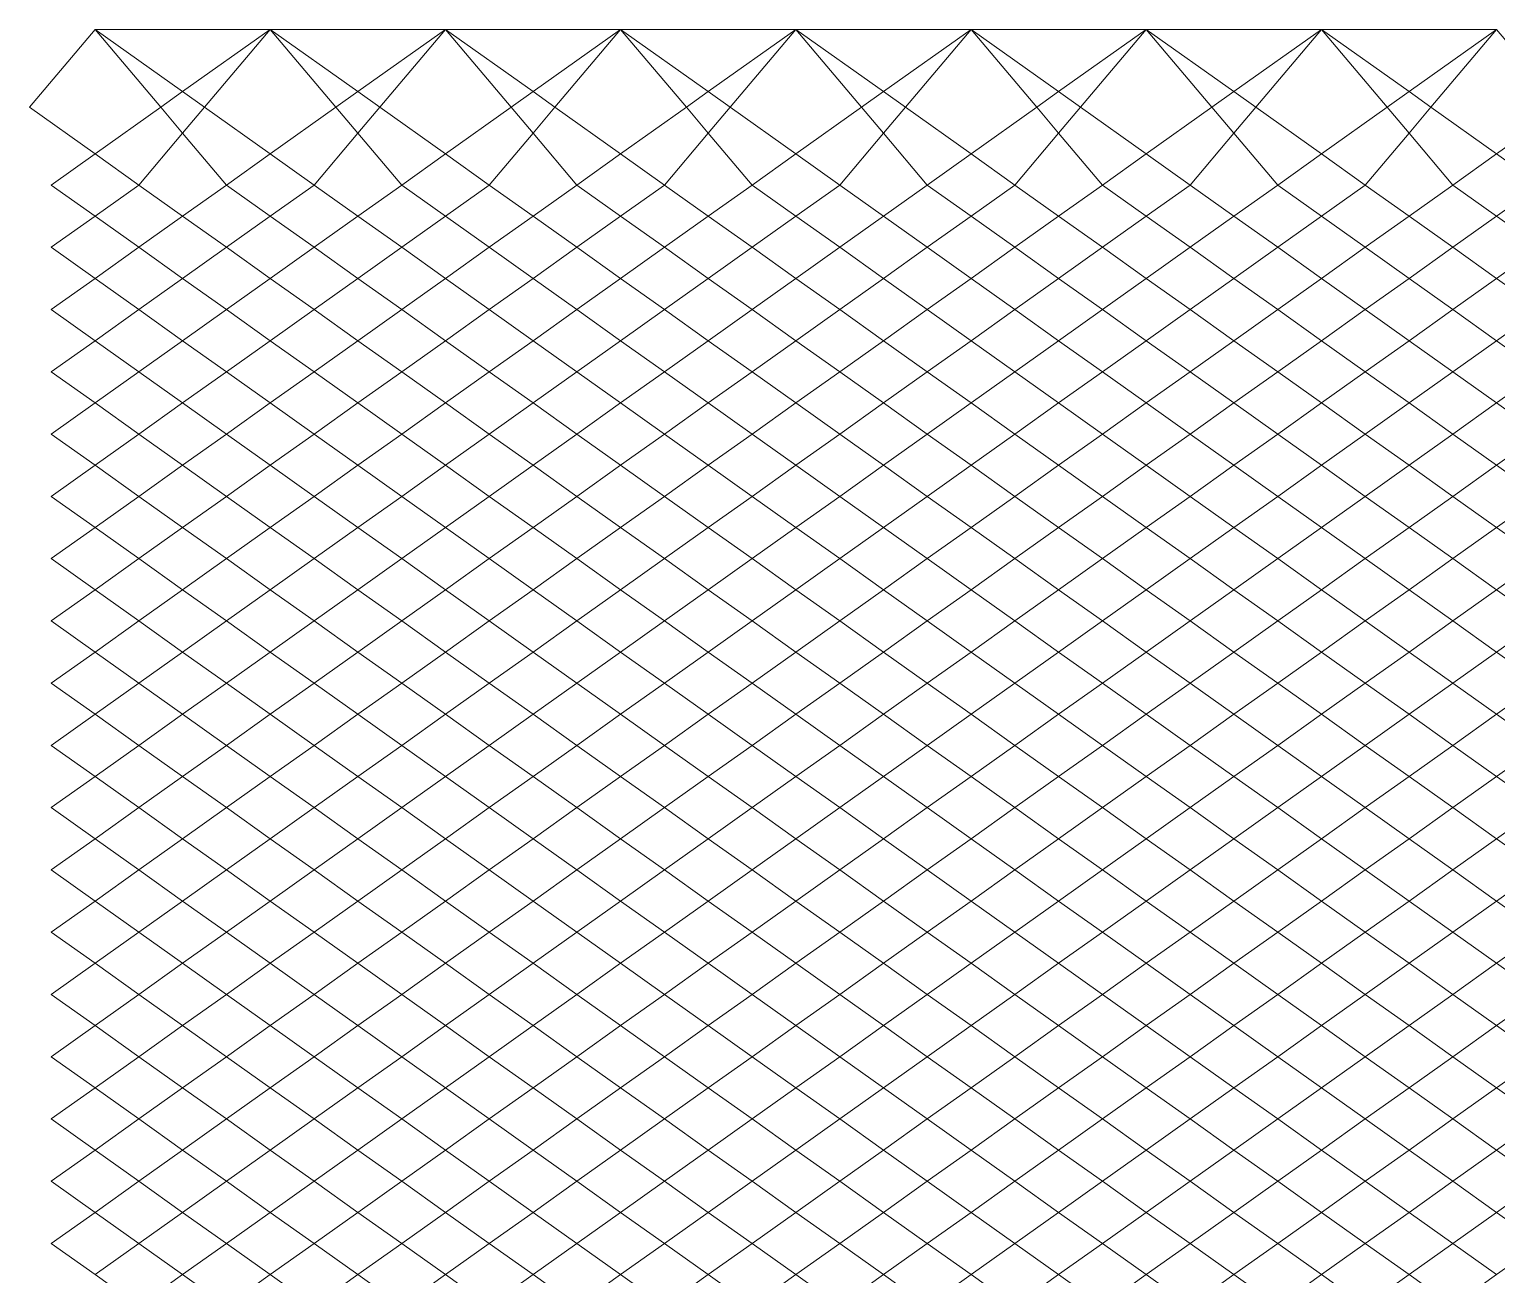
# Model space of a CAD drawing. Header units: millimetres. Extents: x 0 to 143, y 0 to 59.
# Drawn here: x 0.38 to 26.1, y 37.12 to 58.95 of the extents above; entities that cross this region are included whole.
import ezdxf

# ---------------------------------------------------------------- set-up
doc = ezdxf.new("R2010")
doc.units = ezdxf.units.MM
doc.layers.add('Основания', color=130, linetype='Continuous', lineweight=20)

msp = doc.modelspace()

# ---------------------------------------------------------------- linework, layer by layer
at = {"layer": 'Основания', "linetype": 'Continuous', "ltscale": 250}
for points in [[(1.535, 58.948), (0.384, 57.584), (1.535, 56.765), (2.686, 57.584)], [(1.535, 58.948), (2.686, 57.584), (3.07, 57.857)], [(4.605, 58.948), (4.605, 58.948), (1.535, 58.948), (3.07, 57.857)], [(4.605, 58.948), (3.07, 57.857), (3.454, 57.584)], [(4.605, 58.948), (3.454, 57.584), (4.605, 56.765), (5.756, 57.584)], [(7.675, 58.948), (4.605, 58.948), (4.605, 58.948), (6.14, 57.857)], [(4.605, 58.948), (5.756, 57.584), (6.14, 57.857)], [(7.675, 58.948), (6.14, 57.857), (6.524, 57.584)], [(7.675, 58.948), (6.524, 57.584), (7.675, 56.765), (8.826, 57.584)], [(7.675, 58.948), (8.826, 57.584), (9.21, 57.857)], [(10.745, 58.948), (10.745, 58.948), (7.675, 58.948), (9.21, 57.857)], [(10.745, 58.948), (9.21, 57.857), (9.594, 57.584)], [(10.745, 58.948), (9.594, 57.584), (10.745, 56.765), (11.896, 57.584)], [(13.815, 58.948), (10.745, 58.948), (10.745, 58.948), (12.28, 57.857)], [(10.745, 58.948), (11.896, 57.584), (12.28, 57.857)], [(13.815, 58.948), (12.28, 57.857), (12.664, 57.584)], [(13.815, 58.948), (12.664, 57.584), (13.815, 56.765), (14.966, 57.584)], [(16.885, 58.948), (13.815, 58.948), (13.815, 58.948), (15.35, 57.857)], [(13.815, 58.948), (14.966, 57.584), (15.35, 57.857)], [(16.885, 58.948), (15.35, 57.857), (15.734, 57.584)], [(16.885, 58.948), (15.734, 57.584), (16.885, 56.765), (18.036, 57.584)], [(16.885, 58.948), (18.036, 57.584), (18.42, 57.857)], [(19.955, 58.948), (16.885, 58.948), (16.885, 58.948), (18.42, 57.857)], [(19.955, 58.948), (18.42, 57.857), (18.804, 57.584)], [(19.955, 58.948), (18.804, 57.584), (19.955, 56.765), (21.106, 57.584)], [(19.955, 58.948), (21.106, 57.584), (21.49, 57.857)], [(23.025, 58.948), (23.025, 58.948), (19.955, 58.948), (21.49, 57.857)], [(23.025, 58.948), (21.49, 57.857), (21.874, 57.584)], [(23.025, 58.948), (21.874, 57.584), (23.025, 56.765), (24.176, 57.584)], [(26.095, 58.948), (23.025, 58.948), (23.025, 58.948), (24.56, 57.857)], [(23.025, 58.948), (24.176, 57.584), (24.56, 57.857)], [(26.095, 58.948), (24.56, 57.857), (24.944, 57.584)], [(26.095, 58.948), (24.944, 57.584), (26.095, 56.765), (27.246, 57.584)], [(3.454, 57.584), (3.07, 57.857), (2.686, 57.584), (3.07, 57.129)], [(6.524, 57.584), (6.14, 57.857), (5.756, 57.584), (6.14, 57.129)], [(9.594, 57.584), (9.21, 57.857), (8.826, 57.584), (9.21, 57.129)], [(12.664, 57.584), (12.28, 57.857), (11.896, 57.584), (12.28, 57.129)], [(15.734, 57.584), (15.35, 57.857), (14.966, 57.584), (15.35, 57.129)], [(18.804, 57.584), (18.42, 57.857), (18.036, 57.584), (18.42, 57.129)], [(21.874, 57.584), (21.49, 57.857), (21.106, 57.584), (21.49, 57.129)], [(24.944, 57.584), (24.56, 57.857), (24.176, 57.584), (24.56, 57.129)], [(3.07, 57.129), (2.686, 57.584), (1.535, 56.765), (2.303, 56.219)], [(3.454, 57.584), (3.07, 57.129), (3.838, 56.219), (4.605, 56.765)], [(6.14, 57.129), (5.756, 57.584), (4.605, 56.765), (5.373, 56.219)], [(7.675, 56.765), (6.524, 57.584), (6.14, 57.129), (6.908, 56.219), (6.908, 56.219)], [(9.21, 57.129), (8.826, 57.584), (7.675, 56.765), (8.443, 56.219)], [(9.594, 57.584), (9.21, 57.129), (9.978, 56.219), (10.745, 56.765)], [(12.28, 57.129), (11.896, 57.584), (10.745, 56.765), (11.513, 56.219)], [(13.815, 56.765), (12.664, 57.584), (12.28, 57.129), (13.048, 56.219), (13.048, 56.219)], [(15.35, 57.129), (14.966, 57.584), (13.815, 56.765), (14.583, 56.219)], [(16.885, 56.765), (15.734, 57.584), (15.35, 57.129), (16.118, 56.219), (16.118, 56.219)], [(18.42, 57.129), (18.036, 57.584), (16.885, 56.765), (17.653, 56.219)], [(18.804, 57.584), (18.42, 57.129), (19.188, 56.219), (19.955, 56.765)], [(21.49, 57.129), (21.106, 57.584), (19.955, 56.765), (20.723, 56.219)], [(21.874, 57.584), (21.49, 57.129), (22.258, 56.219), (23.025, 56.765)], [(24.56, 57.129), (24.176, 57.584), (23.025, 56.765), (23.793, 56.219)], [(26.095, 56.765), (24.944, 57.584), (24.56, 57.129), (25.328, 56.219), (25.328, 56.219)], [(3.838, 56.219), (3.07, 57.129), (2.303, 56.219), (3.07, 55.674)], [(6.908, 56.219), (6.14, 57.129), (5.373, 56.219), (6.14, 55.674)], [(9.978, 56.219), (9.21, 57.129), (8.443, 56.219), (9.21, 55.674)], [(13.048, 56.219), (12.28, 57.129), (11.513, 56.219), (12.28, 55.674)], [(16.118, 56.219), (15.35, 57.129), (14.583, 56.219), (15.35, 55.674)], [(19.188, 56.219), (18.42, 57.129), (17.653, 56.219), (18.42, 55.674)], [(22.258, 56.219), (21.49, 57.129), (20.723, 56.219), (21.49, 55.674)], [(25.328, 56.219), (24.56, 57.129), (23.793, 56.219), (24.56, 55.674)], [(1.535, 56.765), (0.768, 56.219), (1.535, 55.674), (2.303, 56.219)], [(4.605, 56.765), (3.838, 56.219), (4.605, 55.674), (5.373, 56.219)], [(7.675, 56.765), (6.908, 56.219), (7.675, 55.674), (8.443, 56.219)], [(10.745, 56.765), (9.978, 56.219), (10.745, 55.674), (11.513, 56.219)], [(13.815, 56.765), (13.048, 56.219), (13.815, 55.674), (14.583, 56.219)], [(16.885, 56.765), (16.118, 56.219), (16.885, 55.674), (17.653, 56.219)], [(19.955, 56.765), (19.188, 56.219), (19.955, 55.674), (20.723, 56.219)], [(23.025, 56.765), (22.258, 56.219), (23.025, 55.674), (23.793, 56.219)], [(26.095, 56.765), (25.328, 56.219), (26.095, 55.674), (26.863, 56.219)], [(2.303, 56.219), (1.535, 55.674), (2.303, 55.128), (3.07, 55.674)], [(3.838, 56.219), (3.07, 55.674), (3.838, 55.128), (4.605, 55.674)], [(5.373, 56.219), (4.605, 55.674), (5.373, 55.128), (6.14, 55.674)], [(6.908, 56.219), (6.14, 55.674), (6.908, 55.128), (7.675, 55.674)], [(8.443, 56.219), (7.675, 55.674), (8.443, 55.128), (9.21, 55.674)], [(9.978, 56.219), (9.21, 55.674), (9.978, 55.128), (10.745, 55.674)], [(11.513, 56.219), (10.745, 55.674), (11.513, 55.128), (12.28, 55.674)], [(13.048, 56.219), (12.28, 55.674), (13.048, 55.128), (13.815, 55.674)], [(14.583, 56.219), (13.815, 55.674), (14.583, 55.128), (15.35, 55.674)], [(16.118, 56.219), (15.35, 55.674), (16.118, 55.128), (16.885, 55.674)], [(17.653, 56.219), (16.885, 55.674), (17.653, 55.128), (18.42, 55.674)], [(19.188, 56.219), (18.42, 55.674), (19.188, 55.128), (19.955, 55.674)], [(20.723, 56.219), (19.955, 55.674), (20.723, 55.128), (21.49, 55.674)], [(22.258, 56.219), (21.49, 55.674), (22.258, 55.128), (23.025, 55.674)], [(23.793, 56.219), (23.025, 55.674), (23.793, 55.128), (24.56, 55.674)], [(25.328, 56.219), (24.56, 55.674), (25.328, 55.128), (26.095, 55.674)], [(26.863, 56.219), (26.095, 55.674), (26.863, 55.128), (27.63, 55.674)], [(1.535, 55.674), (0.768, 55.128), (1.535, 54.582), (2.303, 55.128)], [(3.07, 55.674), (2.303, 55.128), (3.07, 54.582), (3.838, 55.128)], [(4.605, 55.674), (3.838, 55.128), (4.605, 54.582), (5.373, 55.128)], [(6.14, 55.674), (5.373, 55.128), (6.14, 54.582), (6.908, 55.128)], [(7.675, 55.674), (6.908, 55.128), (7.675, 54.582), (8.443, 55.128)], [(9.21, 55.674), (8.443, 55.128), (9.21, 54.582), (9.978, 55.128)], [(10.745, 55.674), (9.978, 55.128), (10.745, 54.582), (11.513, 55.128)], [(12.28, 55.674), (11.513, 55.128), (12.28, 54.582), (13.048, 55.128)], [(13.815, 55.674), (13.048, 55.128), (13.815, 54.582), (14.583, 55.128)], [(15.35, 55.674), (14.583, 55.128), (15.35, 54.582), (16.118, 55.128)], [(16.885, 55.674), (16.118, 55.128), (16.885, 54.582), (17.653, 55.128)], [(18.42, 55.674), (17.653, 55.128), (18.42, 54.582), (19.188, 55.128)], [(19.955, 55.674), (19.188, 55.128), (19.955, 54.582), (20.723, 55.128)], [(21.49, 55.674), (20.723, 55.128), (21.49, 54.582), (22.258, 55.128)], [(23.025, 55.674), (22.258, 55.128), (23.025, 54.582), (23.793, 55.128)], [(24.56, 55.674), (23.793, 55.128), (24.56, 54.582), (25.328, 55.128)], [(26.095, 55.674), (25.328, 55.128), (26.095, 54.582), (26.863, 55.128)], [(2.303, 55.128), (1.535, 54.582), (2.303, 54.036), (3.07, 54.582)], [(3.838, 55.128), (3.07, 54.582), (3.838, 54.036), (4.605, 54.582)], [(5.373, 55.128), (4.605, 54.582), (5.373, 54.036), (6.14, 54.582)], [(6.908, 55.128), (6.14, 54.582), (6.908, 54.036), (7.675, 54.582)], [(8.443, 55.128), (7.675, 54.582), (8.443, 54.036), (9.21, 54.582)], [(9.978, 55.128), (9.21, 54.582), (9.978, 54.036), (10.745, 54.582)], [(11.513, 55.128), (10.745, 54.582), (11.513, 54.036), (12.28, 54.582)], [(13.048, 55.128), (12.28, 54.582), (13.048, 54.036), (13.815, 54.582)], [(14.583, 55.128), (13.815, 54.582), (14.583, 54.036), (15.35, 54.582)], [(16.118, 55.128), (15.35, 54.582), (16.118, 54.036), (16.885, 54.582)], [(17.653, 55.128), (16.885, 54.582), (17.653, 54.036), (18.42, 54.582)], [(19.188, 55.128), (18.42, 54.582), (19.188, 54.036), (19.955, 54.582)], [(20.723, 55.128), (19.955, 54.582), (20.723, 54.036), (21.49, 54.582)], [(22.258, 55.128), (21.49, 54.582), (22.258, 54.036), (23.025, 54.582)], [(23.793, 55.128), (23.025, 54.582), (23.793, 54.036), (24.56, 54.582)], [(25.328, 55.128), (24.56, 54.582), (25.328, 54.036), (26.095, 54.582)], [(26.863, 55.128), (26.095, 54.582), (26.863, 54.036), (27.63, 54.582)], [(1.535, 54.582), (0.768, 54.036), (1.535, 53.49), (2.303, 54.036)], [(3.07, 54.582), (2.303, 54.036), (3.07, 53.49), (3.838, 54.036)], [(4.605, 54.582), (3.838, 54.036), (4.605, 53.49), (5.373, 54.036)], [(6.14, 54.582), (5.373, 54.036), (6.14, 53.49), (6.908, 54.036)], [(7.675, 54.582), (6.908, 54.036), (7.675, 53.49), (8.443, 54.036)], [(9.21, 54.582), (8.443, 54.036), (9.21, 53.49), (9.978, 54.036)], [(10.745, 54.582), (9.978, 54.036), (10.745, 53.49), (11.513, 54.036)], [(12.28, 54.582), (11.513, 54.036), (12.28, 53.49), (13.048, 54.036)], [(13.815, 54.582), (13.048, 54.036), (13.815, 53.49), (14.583, 54.036)], [(15.35, 54.582), (14.583, 54.036), (15.35, 53.49), (16.118, 54.036)], [(16.885, 54.582), (16.118, 54.036), (16.885, 53.49), (17.653, 54.036)], [(18.42, 54.582), (17.653, 54.036), (18.42, 53.49), (19.188, 54.036)], [(19.955, 54.582), (19.188, 54.036), (19.955, 53.49), (20.723, 54.036)], [(21.49, 54.582), (20.723, 54.036), (21.49, 53.49), (22.258, 54.036)], [(23.025, 54.582), (22.258, 54.036), (23.025, 53.49), (23.793, 54.036)], [(24.56, 54.582), (23.793, 54.036), (24.56, 53.49), (25.328, 54.036)], [(26.095, 54.582), (25.328, 54.036), (26.095, 53.49), (26.863, 54.036)], [(2.303, 54.036), (1.535, 53.49), (2.303, 52.944), (3.07, 53.49)], [(3.838, 54.036), (3.07, 53.49), (3.838, 52.944), (4.605, 53.49)], [(5.373, 54.036), (4.605, 53.49), (5.373, 52.944), (6.14, 53.49)], [(6.908, 54.036), (6.14, 53.49), (6.908, 52.944), (7.675, 53.49)], [(8.443, 54.036), (7.675, 53.49), (8.443, 52.944), (9.21, 53.49)], [(9.978, 54.036), (9.21, 53.49), (9.978, 52.944), (10.745, 53.49)], [(11.513, 54.036), (10.745, 53.49), (11.513, 52.944), (12.28, 53.49)], [(13.048, 54.036), (12.28, 53.49), (13.048, 52.944), (13.815, 53.49)], [(14.583, 54.036), (13.815, 53.49), (14.583, 52.944), (15.35, 53.49)], [(16.118, 54.036), (15.35, 53.49), (16.118, 52.944), (16.885, 53.49)], [(17.653, 54.036), (16.885, 53.49), (17.653, 52.944), (18.42, 53.49)], [(19.188, 54.036), (18.42, 53.49), (19.188, 52.944), (19.955, 53.49)], [(20.723, 54.036), (19.955, 53.49), (20.723, 52.944), (21.49, 53.49)], [(22.258, 54.036), (21.49, 53.49), (22.258, 52.944), (23.025, 53.49)], [(23.793, 54.036), (23.025, 53.49), (23.793, 52.944), (24.56, 53.49)], [(25.328, 54.036), (24.56, 53.49), (25.328, 52.944), (26.095, 53.49)], [(1.535, 53.49), (0.768, 52.944), (1.535, 52.399), (2.303, 52.944)], [(3.07, 53.49), (2.303, 52.944), (3.07, 52.399), (3.838, 52.944)], [(4.605, 53.49), (3.838, 52.944), (4.605, 52.399), (5.373, 52.944)], [(6.14, 53.49), (5.373, 52.944), (6.14, 52.399), (6.908, 52.944)], [(7.675, 53.49), (6.908, 52.944), (7.675, 52.399), (8.443, 52.944)], [(9.21, 53.49), (8.443, 52.944), (9.21, 52.399), (9.978, 52.944)], [(10.745, 53.49), (9.978, 52.944), (10.745, 52.399), (11.513, 52.944)], [(12.28, 53.49), (11.513, 52.944), (12.28, 52.399), (13.048, 52.944)], [(13.815, 53.49), (13.048, 52.944), (13.815, 52.399), (14.583, 52.944)], [(15.35, 53.49), (14.583, 52.944), (15.35, 52.399), (16.118, 52.944)], [(16.885, 53.49), (16.118, 52.944), (16.885, 52.399), (17.653, 52.944)], [(18.42, 53.49), (17.653, 52.944), (18.42, 52.399), (19.188, 52.944)], [(19.955, 53.49), (19.188, 52.944), (19.955, 52.399), (20.723, 52.944)], [(21.49, 53.49), (20.723, 52.944), (21.49, 52.399), (22.258, 52.944)], [(23.025, 53.49), (22.258, 52.944), (23.025, 52.399), (23.793, 52.944)], [(24.56, 53.49), (23.793, 52.944), (24.56, 52.399), (25.328, 52.944)], [(26.095, 53.49), (25.328, 52.944), (26.095, 52.399), (26.863, 52.944)], [(2.303, 52.944), (1.535, 52.399), (2.303, 51.853), (3.07, 52.399)], [(3.838, 52.944), (3.07, 52.399), (3.838, 51.853), (4.605, 52.399)], [(5.373, 52.944), (4.605, 52.399), (5.373, 51.853), (6.14, 52.399)], [(6.908, 52.944), (6.14, 52.399), (6.908, 51.853), (7.675, 52.399)], [(8.443, 52.944), (7.675, 52.399), (8.443, 51.853), (9.21, 52.399)], [(9.978, 52.944), (9.21, 52.399), (9.978, 51.853), (10.745, 52.399)], [(11.513, 52.944), (10.745, 52.399), (11.513, 51.853), (12.28, 52.399)], [(13.048, 52.944), (12.28, 52.399), (13.048, 51.853), (13.815, 52.399)], [(14.583, 52.944), (13.815, 52.399), (14.583, 51.853), (15.35, 52.399)], [(16.118, 52.944), (15.35, 52.399), (16.118, 51.853), (16.885, 52.399)], [(17.653, 52.944), (16.885, 52.399), (17.653, 51.853), (18.42, 52.399)], [(19.188, 52.944), (18.42, 52.399), (19.188, 51.853), (19.955, 52.399)], [(20.723, 52.944), (19.955, 52.399), (20.723, 51.853), (21.49, 52.399)], [(22.258, 52.944), (21.49, 52.399), (22.258, 51.853), (23.025, 52.399)], [(23.793, 52.944), (23.025, 52.399), (23.793, 51.853), (24.56, 52.399)], [(25.328, 52.944), (24.56, 52.399), (25.328, 51.853), (26.095, 52.399)], [(1.535, 52.399), (0.768, 51.853), (1.535, 51.307), (2.303, 51.853)], [(3.07, 52.399), (2.303, 51.853), (3.07, 51.307), (3.838, 51.853)], [(4.605, 52.399), (3.838, 51.853), (4.605, 51.307), (5.373, 51.853)], [(6.14, 52.399), (5.373, 51.853), (6.14, 51.307), (6.908, 51.853)], [(7.675, 52.399), (6.908, 51.853), (7.675, 51.307), (8.443, 51.853)], [(9.21, 52.399), (8.443, 51.853), (9.21, 51.307), (9.978, 51.853)], [(10.745, 52.399), (9.978, 51.853), (10.745, 51.307), (11.513, 51.853)], [(12.28, 52.399), (11.513, 51.853), (12.28, 51.307), (13.048, 51.853)], [(13.815, 52.399), (13.048, 51.853), (13.815, 51.307), (14.583, 51.853)], [(15.35, 52.399), (14.583, 51.853), (15.35, 51.307), (16.118, 51.853)], [(16.885, 52.399), (16.118, 51.853), (16.885, 51.307), (17.653, 51.853)], [(18.42, 52.399), (17.653, 51.853), (18.42, 51.307), (19.188, 51.853)], [(19.955, 52.399), (19.188, 51.853), (19.955, 51.307), (20.723, 51.853)], [(21.49, 52.399), (20.723, 51.853), (21.49, 51.307), (22.258, 51.853)], [(23.025, 52.399), (22.258, 51.853), (23.025, 51.307), (23.793, 51.853)], [(24.56, 52.399), (23.793, 51.853), (24.56, 51.307), (25.328, 51.853)], [(26.095, 52.399), (25.328, 51.853), (26.095, 51.307), (26.863, 51.853)], [(2.303, 51.853), (1.535, 51.307), (2.303, 50.761), (3.07, 51.307)], [(3.838, 51.853), (3.07, 51.307), (3.838, 50.761), (4.605, 51.307)], [(5.373, 51.853), (4.605, 51.307), (5.373, 50.761), (6.14, 51.307)], [(6.908, 51.853), (6.14, 51.307), (6.908, 50.761), (7.675, 51.307)], [(8.443, 51.853), (7.675, 51.307), (8.443, 50.761), (9.21, 51.307)], [(9.978, 51.853), (9.21, 51.307), (9.978, 50.761), (10.745, 51.307)], [(11.513, 51.853), (10.745, 51.307), (11.513, 50.761), (12.28, 51.307)], [(13.048, 51.853), (12.28, 51.307), (13.048, 50.761), (13.815, 51.307)], [(14.583, 51.853), (13.815, 51.307), (14.583, 50.761), (15.35, 51.307)], [(16.118, 51.853), (15.35, 51.307), (16.118, 50.761), (16.885, 51.307)], [(17.653, 51.853), (16.885, 51.307), (17.653, 50.761), (18.42, 51.307)], [(19.188, 51.853), (18.42, 51.307), (19.188, 50.761), (19.955, 51.307)], [(20.723, 51.853), (19.955, 51.307), (20.723, 50.761), (21.49, 51.307)], [(22.258, 51.853), (21.49, 51.307), (22.258, 50.761), (23.025, 51.307)], [(23.793, 51.853), (23.025, 51.307), (23.793, 50.761), (24.56, 51.307)], [(25.328, 51.853), (24.56, 51.307), (25.328, 50.761), (26.095, 51.307)], [(1.535, 51.307), (0.768, 50.761), (1.535, 50.215), (2.303, 50.761)], [(3.07, 51.307), (2.303, 50.761), (3.07, 50.215), (3.838, 50.761)], [(4.605, 51.307), (3.838, 50.761), (4.605, 50.215), (5.373, 50.761)], [(6.14, 51.307), (5.373, 50.761), (6.14, 50.215), (6.908, 50.761)], [(7.675, 51.307), (6.908, 50.761), (7.675, 50.215), (8.443, 50.761)], [(9.21, 51.307), (8.443, 50.761), (9.21, 50.215), (9.978, 50.761)], [(10.745, 51.307), (9.978, 50.761), (10.745, 50.215), (11.513, 50.761)], [(12.28, 51.307), (11.513, 50.761), (12.28, 50.215), (13.048, 50.761)], [(13.815, 51.307), (13.048, 50.761), (13.815, 50.215), (14.583, 50.761)], [(15.35, 51.307), (14.583, 50.761), (15.35, 50.215), (16.118, 50.761)], [(16.885, 51.307), (16.118, 50.761), (16.885, 50.215), (17.653, 50.761)], [(18.42, 51.307), (17.653, 50.761), (18.42, 50.215), (19.188, 50.761)], [(19.955, 51.307), (19.188, 50.761), (19.955, 50.215), (20.723, 50.761)], [(21.49, 51.307), (20.723, 50.761), (21.49, 50.215), (22.258, 50.761)], [(23.025, 51.307), (22.258, 50.761), (23.025, 50.215), (23.793, 50.761)], [(24.56, 51.307), (23.793, 50.761), (24.56, 50.215), (25.328, 50.761)], [(26.095, 51.307), (25.328, 50.761), (26.095, 50.215), (26.863, 50.761)], [(2.303, 50.761), (1.535, 50.215), (2.303, 49.669), (3.07, 50.215)], [(3.838, 50.761), (3.07, 50.215), (3.838, 49.669), (4.605, 50.215)], [(5.373, 50.761), (4.605, 50.215), (5.373, 49.669), (6.14, 50.215)], [(6.908, 50.761), (6.14, 50.215), (6.908, 49.669), (7.675, 50.215)], [(8.443, 50.761), (7.675, 50.215), (8.443, 49.669), (9.21, 50.215)], [(9.978, 50.761), (9.21, 50.215), (9.978, 49.669), (10.745, 50.215)], [(11.513, 50.761), (10.745, 50.215), (11.513, 49.669), (12.28, 50.215)], [(13.048, 50.761), (12.28, 50.215), (13.048, 49.669), (13.815, 50.215)], [(14.583, 50.761), (13.815, 50.215), (14.583, 49.669), (15.35, 50.215)], [(16.118, 50.761), (15.35, 50.215), (16.118, 49.669), (16.885, 50.215)], [(17.653, 50.761), (16.885, 50.215), (17.653, 49.669), (18.42, 50.215)], [(19.188, 50.761), (18.42, 50.215), (19.188, 49.669), (19.955, 50.215)], [(20.723, 50.761), (19.955, 50.215), (20.723, 49.669), (21.49, 50.215)], [(22.258, 50.761), (21.49, 50.215), (22.258, 49.669), (23.025, 50.215)], [(23.793, 50.761), (23.025, 50.215), (23.793, 49.669), (24.56, 50.215)], [(25.328, 50.761), (24.56, 50.215), (25.328, 49.669), (26.095, 50.215)], [(1.535, 50.215), (0.768, 49.669), (1.535, 49.124), (2.303, 49.669)], [(3.07, 50.215), (2.303, 49.669), (3.07, 49.124), (3.838, 49.669)], [(4.605, 50.215), (3.838, 49.669), (4.605, 49.124), (5.373, 49.669)], [(6.14, 50.215), (5.373, 49.669), (6.14, 49.124), (6.908, 49.669)], [(7.675, 50.215), (6.908, 49.669), (7.675, 49.124), (8.443, 49.669)], [(9.21, 50.215), (8.443, 49.669), (9.21, 49.124), (9.978, 49.669)], [(10.745, 50.215), (9.978, 49.669), (10.745, 49.124), (11.513, 49.669)], [(12.28, 50.215), (11.513, 49.669), (12.28, 49.124), (13.048, 49.669)], [(13.815, 50.215), (13.048, 49.669), (13.815, 49.124), (14.583, 49.669)], [(15.35, 50.215), (14.583, 49.669), (15.35, 49.124), (16.118, 49.669)], [(16.885, 50.215), (16.118, 49.669), (16.885, 49.124), (17.653, 49.669)], [(18.42, 50.215), (17.653, 49.669), (18.42, 49.124), (19.188, 49.669)], [(19.955, 50.215), (19.188, 49.669), (19.955, 49.124), (20.723, 49.669)], [(21.49, 50.215), (20.723, 49.669), (21.49, 49.124), (22.258, 49.669)], [(23.025, 50.215), (22.258, 49.669), (23.025, 49.124), (23.793, 49.669)], [(24.56, 50.215), (23.793, 49.669), (24.56, 49.124), (25.328, 49.669)], [(26.095, 50.215), (25.328, 49.669), (26.095, 49.124), (26.863, 49.669)], [(2.303, 49.669), (1.535, 49.124), (2.303, 48.578), (3.07, 49.124)], [(3.838, 49.669), (3.07, 49.124), (3.838, 48.578), (4.605, 49.124)], [(5.373, 49.669), (4.605, 49.124), (5.373, 48.578), (6.14, 49.124)], [(6.908, 49.669), (6.14, 49.124), (6.908, 48.578), (7.675, 49.124)], [(8.443, 49.669), (7.675, 49.124), (8.443, 48.578), (9.21, 49.124)], [(9.978, 49.669), (9.21, 49.124), (9.978, 48.578), (10.745, 49.124)], [(11.513, 49.669), (10.745, 49.124), (11.513, 48.578), (12.28, 49.124)], [(13.048, 49.669), (12.28, 49.124), (13.048, 48.578), (13.815, 49.124)], [(14.583, 49.669), (13.815, 49.124), (14.583, 48.578), (15.35, 49.124)], [(16.118, 49.669), (15.35, 49.124), (16.118, 48.578), (16.885, 49.124)], [(17.653, 49.669), (16.885, 49.124), (17.653, 48.578), (18.42, 49.124)], [(19.188, 49.669), (18.42, 49.124), (19.188, 48.578), (19.955, 49.124)], [(20.723, 49.669), (19.955, 49.124), (20.723, 48.578), (21.49, 49.124)], [(22.258, 49.669), (21.49, 49.124), (22.258, 48.578), (23.025, 49.124)], [(23.793, 49.669), (23.025, 49.124), (23.793, 48.578), (24.56, 49.124)], [(25.328, 49.669), (24.56, 49.124), (25.328, 48.578), (26.095, 49.124)], [(1.535, 49.124), (0.768, 48.578), (1.535, 48.032), (2.303, 48.578)], [(3.07, 49.124), (2.303, 48.578), (3.07, 48.032), (3.838, 48.578)], [(4.605, 49.124), (3.838, 48.578), (4.605, 48.032), (5.373, 48.578)], [(6.14, 49.124), (5.373, 48.578), (6.14, 48.032), (6.908, 48.578)], [(7.675, 49.124), (6.908, 48.578), (7.675, 48.032), (8.443, 48.578)], [(9.21, 49.124), (8.443, 48.578), (9.21, 48.032), (9.978, 48.578)], [(10.745, 49.124), (9.978, 48.578), (10.745, 48.032), (11.513, 48.578)], [(12.28, 49.124), (11.513, 48.578), (12.28, 48.032), (13.048, 48.578)], [(13.815, 49.124), (13.048, 48.578), (13.815, 48.032), (14.583, 48.578)], [(15.35, 49.124), (14.583, 48.578), (15.35, 48.032), (16.118, 48.578)], [(16.885, 49.124), (16.118, 48.578), (16.885, 48.032), (17.653, 48.578)], [(18.42, 49.124), (17.653, 48.578), (18.42, 48.032), (19.188, 48.578)], [(19.955, 49.124), (19.188, 48.578), (19.955, 48.032), (20.723, 48.578)], [(21.49, 49.124), (20.723, 48.578), (21.49, 48.032), (22.258, 48.578)], [(23.025, 49.124), (22.258, 48.578), (23.025, 48.032), (23.793, 48.578)], [(24.56, 49.124), (23.793, 48.578), (24.56, 48.032), (25.328, 48.578)], [(26.095, 49.124), (25.328, 48.578), (26.095, 48.032), (26.863, 48.578)], [(2.303, 48.578), (1.535, 48.032), (2.303, 47.486), (3.07, 48.032)], [(3.838, 48.578), (3.07, 48.032), (3.838, 47.486), (4.605, 48.032)], [(5.373, 48.578), (4.605, 48.032), (5.373, 47.486), (6.14, 48.032)], [(6.908, 48.578), (6.14, 48.032), (6.908, 47.486), (7.675, 48.032)], [(8.443, 48.578), (7.675, 48.032), (8.443, 47.486), (9.21, 48.032)], [(9.978, 48.578), (9.21, 48.032), (9.978, 47.486), (10.745, 48.032)], [(11.513, 48.578), (10.745, 48.032), (11.513, 47.486), (12.28, 48.032)], [(13.048, 48.578), (12.28, 48.032), (13.048, 47.486), (13.815, 48.032)], [(14.583, 48.578), (13.815, 48.032), (14.583, 47.486), (15.35, 48.032)], [(16.118, 48.578), (15.35, 48.032), (16.118, 47.486), (16.885, 48.032)], [(17.653, 48.578), (16.885, 48.032), (17.653, 47.486), (18.42, 48.032)], [(19.188, 48.578), (18.42, 48.032), (19.188, 47.486), (19.955, 48.032)], [(20.723, 48.578), (19.955, 48.032), (20.723, 47.486), (21.49, 48.032)], [(22.258, 48.578), (21.49, 48.032), (22.258, 47.486), (23.025, 48.032)], [(23.793, 48.578), (23.025, 48.032), (23.793, 47.486), (24.56, 48.032)], [(25.328, 48.578), (24.56, 48.032), (25.328, 47.486), (26.095, 48.032)], [(1.535, 48.032), (0.768, 47.486), (1.535, 46.94), (2.303, 47.486)], [(3.07, 48.032), (2.303, 47.486), (3.07, 46.94), (3.838, 47.486)], [(4.605, 48.032), (3.838, 47.486), (4.605, 46.94), (5.373, 47.486)], [(6.14, 48.032), (5.373, 47.486), (6.14, 46.94), (6.908, 47.486)], [(7.675, 48.032), (6.908, 47.486), (7.675, 46.94), (8.443, 47.486)], [(9.21, 48.032), (8.443, 47.486), (9.21, 46.94), (9.978, 47.486)], [(10.745, 48.032), (9.978, 47.486), (10.745, 46.94), (11.513, 47.486)], [(12.28, 48.032), (11.513, 47.486), (12.28, 46.94), (13.048, 47.486)], [(13.815, 48.032), (13.048, 47.486), (13.815, 46.94), (14.583, 47.486)], [(15.35, 48.032), (14.583, 47.486), (15.35, 46.94), (16.118, 47.486)], [(16.885, 48.032), (16.118, 47.486), (16.885, 46.94), (17.653, 47.486)], [(18.42, 48.032), (17.653, 47.486), (18.42, 46.94), (19.188, 47.486)], [(19.955, 48.032), (19.188, 47.486), (19.955, 46.94), (20.723, 47.486)], [(21.49, 48.032), (20.723, 47.486), (21.49, 46.94), (22.258, 47.486)], [(23.025, 48.032), (22.258, 47.486), (23.025, 46.94), (23.793, 47.486)], [(24.56, 48.032), (23.793, 47.486), (24.56, 46.94), (25.328, 47.486)], [(26.095, 48.032), (25.328, 47.486), (26.095, 46.94), (26.863, 47.486)], [(2.303, 47.486), (1.535, 46.94), (2.303, 46.395), (3.07, 46.94)], [(3.838, 47.486), (3.07, 46.94), (3.838, 46.395), (4.605, 46.94)], [(5.373, 47.486), (4.605, 46.94), (5.373, 46.395), (6.14, 46.94)], [(6.908, 47.486), (6.14, 46.94), (6.908, 46.395), (7.675, 46.94)], [(8.443, 47.486), (7.675, 46.94), (8.443, 46.395), (9.21, 46.94)], [(9.978, 47.486), (9.21, 46.94), (9.978, 46.395), (10.745, 46.94)], [(11.513, 47.486), (10.745, 46.94), (11.513, 46.395), (12.28, 46.94)], [(13.048, 47.486), (12.28, 46.94), (13.048, 46.395), (13.815, 46.94)], [(14.583, 47.486), (13.815, 46.94), (14.583, 46.395), (15.35, 46.94)], [(16.118, 47.486), (15.35, 46.94), (16.118, 46.395), (16.885, 46.94)], [(17.653, 47.486), (16.885, 46.94), (17.653, 46.395), (18.42, 46.94)], [(19.188, 47.486), (18.42, 46.94), (19.188, 46.395), (19.955, 46.94)], [(20.723, 47.486), (19.955, 46.94), (20.723, 46.395), (21.49, 46.94)], [(22.258, 47.486), (21.49, 46.94), (22.258, 46.395), (23.025, 46.94)], [(23.793, 47.486), (23.025, 46.94), (23.793, 46.395), (24.56, 46.94)], [(25.328, 47.486), (24.56, 46.94), (25.328, 46.395), (26.095, 46.94)], [(1.535, 46.94), (0.768, 46.395), (1.535, 45.849), (2.303, 46.395)], [(3.07, 46.94), (2.303, 46.395), (3.07, 45.849), (3.838, 46.395)], [(4.605, 46.94), (3.838, 46.395), (4.605, 45.849), (5.373, 46.395)], [(6.14, 46.94), (5.373, 46.395), (6.14, 45.849), (6.908, 46.395)], [(7.675, 46.94), (6.908, 46.395), (7.675, 45.849), (8.443, 46.395)], [(9.21, 46.94), (8.443, 46.395), (9.21, 45.849), (9.978, 46.395)], [(10.745, 46.94), (9.978, 46.395), (10.745, 45.849), (11.513, 46.395)], [(12.28, 46.94), (11.513, 46.395), (12.28, 45.849), (13.048, 46.395)], [(13.815, 46.94), (13.048, 46.395), (13.815, 45.849), (14.583, 46.395)], [(15.35, 46.94), (14.583, 46.395), (15.35, 45.849), (16.118, 46.395)], [(16.885, 46.94), (16.118, 46.395), (16.885, 45.849), (17.653, 46.395)], [(18.42, 46.94), (17.653, 46.395), (18.42, 45.849), (19.188, 46.395)], [(19.955, 46.94), (19.188, 46.395), (19.955, 45.849), (20.723, 46.395)], [(21.49, 46.94), (20.723, 46.395), (21.49, 45.849), (22.258, 46.395)], [(23.025, 46.94), (22.258, 46.395), (23.025, 45.849), (23.793, 46.395)], [(24.56, 46.94), (23.793, 46.395), (24.56, 45.849), (25.328, 46.395)], [(26.095, 46.94), (25.328, 46.395), (26.095, 45.849), (26.863, 46.395)], [(2.303, 46.395), (1.535, 45.849), (2.303, 45.303), (3.07, 45.849)], [(3.838, 46.395), (3.07, 45.849), (3.838, 45.303), (4.605, 45.849)], [(5.373, 46.395), (4.605, 45.849), (5.373, 45.303), (6.14, 45.849)], [(6.908, 46.395), (6.14, 45.849), (6.908, 45.303), (7.675, 45.849)], [(8.443, 46.395), (7.675, 45.849), (8.443, 45.303), (9.21, 45.849)], [(9.978, 46.395), (9.21, 45.849), (9.978, 45.303), (10.745, 45.849)], [(11.513, 46.395), (10.745, 45.849), (11.513, 45.303), (12.28, 45.849)], [(13.048, 46.395), (12.28, 45.849), (13.048, 45.303), (13.815, 45.849)], [(14.583, 46.395), (13.815, 45.849), (14.583, 45.303), (15.35, 45.849)], [(16.118, 46.395), (15.35, 45.849), (16.118, 45.303), (16.885, 45.849)], [(17.653, 46.395), (16.885, 45.849), (17.653, 45.303), (18.42, 45.849)], [(19.188, 46.395), (18.42, 45.849), (19.188, 45.303), (19.955, 45.849)], [(20.723, 46.395), (19.955, 45.849), (20.723, 45.303), (21.49, 45.849)], [(22.258, 46.395), (21.49, 45.849), (22.258, 45.303), (23.025, 45.849)], [(23.793, 46.395), (23.025, 45.849), (23.793, 45.303), (24.56, 45.849)], [(25.328, 46.395), (24.56, 45.849), (25.328, 45.303), (26.095, 45.849)], [(1.535, 45.849), (0.768, 45.303), (1.535, 44.757), (2.303, 45.303)], [(3.07, 45.849), (2.303, 45.303), (3.07, 44.757), (3.838, 45.303)], [(4.605, 45.849), (3.838, 45.303), (4.605, 44.757), (5.373, 45.303)], [(6.14, 45.849), (5.373, 45.303), (6.14, 44.757), (6.908, 45.303)], [(7.675, 45.849), (6.908, 45.303), (7.675, 44.757), (8.443, 45.303)], [(9.21, 45.849), (8.443, 45.303), (9.21, 44.757), (9.978, 45.303)], [(10.745, 45.849), (9.978, 45.303), (10.745, 44.757), (11.513, 45.303)], [(12.28, 45.849), (11.513, 45.303), (12.28, 44.757), (13.048, 45.303)], [(13.815, 45.849), (13.048, 45.303), (13.815, 44.757), (14.583, 45.303)], [(15.35, 45.849), (14.583, 45.303), (15.35, 44.757), (16.118, 45.303)], [(16.885, 45.849), (16.118, 45.303), (16.885, 44.757), (17.653, 45.303)], [(18.42, 45.849), (17.653, 45.303), (18.42, 44.757), (19.188, 45.303)], [(19.955, 45.849), (19.188, 45.303), (19.955, 44.757), (20.723, 45.303)], [(21.49, 45.849), (20.723, 45.303), (21.49, 44.757), (22.258, 45.303)], [(23.025, 45.849), (22.258, 45.303), (23.025, 44.757), (23.793, 45.303)], [(24.56, 45.849), (23.793, 45.303), (24.56, 44.757), (25.328, 45.303)], [(26.095, 45.849), (25.328, 45.303), (26.095, 44.757), (26.863, 45.303)], [(2.303, 45.303), (1.535, 44.757), (2.303, 44.211), (3.07, 44.757)], [(3.838, 45.303), (3.07, 44.757), (3.838, 44.211), (4.605, 44.757)], [(5.373, 45.303), (4.605, 44.757), (5.373, 44.211), (6.14, 44.757)], [(6.908, 45.303), (6.14, 44.757), (6.908, 44.211), (7.675, 44.757)], [(8.443, 45.303), (7.675, 44.757), (8.443, 44.211), (9.21, 44.757)], [(9.978, 45.303), (9.21, 44.757), (9.978, 44.211), (10.745, 44.757)], [(11.513, 45.303), (10.745, 44.757), (11.513, 44.211), (12.28, 44.757)], [(13.048, 45.303), (12.28, 44.757), (13.048, 44.211), (13.815, 44.757)], [(14.583, 45.303), (13.815, 44.757), (14.583, 44.211), (15.35, 44.757)], [(16.118, 45.303), (15.35, 44.757), (16.118, 44.211), (16.885, 44.757)], [(17.653, 45.303), (16.885, 44.757), (17.653, 44.211), (18.42, 44.757)], [(19.188, 45.303), (18.42, 44.757), (19.188, 44.211), (19.955, 44.757)], [(20.723, 45.303), (19.955, 44.757), (20.723, 44.211), (21.49, 44.757)], [(22.258, 45.303), (21.49, 44.757), (22.258, 44.211), (23.025, 44.757)], [(23.793, 45.303), (23.025, 44.757), (23.793, 44.211), (24.56, 44.757)], [(25.328, 45.303), (24.56, 44.757), (25.328, 44.211), (26.095, 44.757)], [(1.535, 44.757), (0.768, 44.211), (1.535, 43.665), (2.303, 44.211)], [(3.07, 44.757), (2.303, 44.211), (3.07, 43.665), (3.838, 44.211)], [(4.605, 44.757), (3.838, 44.211), (4.605, 43.665), (5.373, 44.211)], [(6.14, 44.757), (5.373, 44.211), (6.14, 43.665), (6.908, 44.211)], [(7.675, 44.757), (6.908, 44.211), (7.675, 43.665), (8.443, 44.211)], [(9.21, 44.757), (8.443, 44.211), (9.21, 43.665), (9.978, 44.211)], [(10.745, 44.757), (9.978, 44.211), (10.745, 43.665), (11.513, 44.211)], [(12.28, 44.757), (11.513, 44.211), (12.28, 43.665), (13.048, 44.211)], [(13.815, 44.757), (13.048, 44.211), (13.815, 43.665), (14.583, 44.211)], [(15.35, 44.757), (14.583, 44.211), (15.35, 43.665), (16.118, 44.211)], [(16.885, 44.757), (16.118, 44.211), (16.885, 43.665), (17.653, 44.211)], [(18.42, 44.757), (17.653, 44.211), (18.42, 43.665), (19.188, 44.211)], [(19.955, 44.757), (19.188, 44.211), (19.955, 43.665), (20.723, 44.211)], [(21.49, 44.757), (20.723, 44.211), (21.49, 43.665), (22.258, 44.211)], [(23.025, 44.757), (22.258, 44.211), (23.025, 43.665), (23.793, 44.211)], [(24.56, 44.757), (23.793, 44.211), (24.56, 43.665), (25.328, 44.211)], [(26.095, 44.757), (25.328, 44.211), (26.095, 43.665), (26.863, 44.211)], [(2.303, 44.211), (1.535, 43.665), (2.303, 43.12), (3.07, 43.665)], [(3.838, 44.211), (3.07, 43.665), (3.838, 43.12), (4.605, 43.665)], [(5.373, 44.211), (4.605, 43.665), (5.373, 43.12), (6.14, 43.665)], [(6.908, 44.211), (6.14, 43.665), (6.908, 43.12), (7.675, 43.665)], [(8.443, 44.211), (7.675, 43.665), (8.443, 43.12), (9.21, 43.665)], [(9.978, 44.211), (9.21, 43.665), (9.978, 43.12), (10.745, 43.665)], [(11.513, 44.211), (10.745, 43.665), (11.513, 43.12), (12.28, 43.665)], [(13.048, 44.211), (12.28, 43.665), (13.048, 43.12), (13.815, 43.665)], [(14.583, 44.211), (13.815, 43.665), (14.583, 43.12), (15.35, 43.665)], [(16.118, 44.211), (15.35, 43.665), (16.118, 43.12), (16.885, 43.665)], [(17.653, 44.211), (16.885, 43.665), (17.653, 43.12), (18.42, 43.665)], [(19.188, 44.211), (18.42, 43.665), (19.188, 43.12), (19.955, 43.665)], [(20.723, 44.211), (19.955, 43.665), (20.723, 43.12), (21.49, 43.665)], [(22.258, 44.211), (21.49, 43.665), (22.258, 43.12), (23.025, 43.665)], [(23.793, 44.211), (23.025, 43.665), (23.793, 43.12), (24.56, 43.665)], [(25.328, 44.211), (24.56, 43.665), (25.328, 43.12), (26.095, 43.665)], [(1.535, 43.665), (0.768, 43.12), (1.535, 42.574), (2.303, 43.12)], [(3.07, 43.665), (2.303, 43.12), (3.07, 42.574), (3.838, 43.12)], [(4.605, 43.665), (3.838, 43.12), (4.605, 42.574), (5.373, 43.12)], [(6.14, 43.665), (5.373, 43.12), (6.14, 42.574), (6.908, 43.12)], [(7.675, 43.665), (6.908, 43.12), (7.675, 42.574), (8.443, 43.12)], [(9.21, 43.665), (8.443, 43.12), (9.21, 42.574), (9.978, 43.12)], [(10.745, 43.665), (9.978, 43.12), (10.745, 42.574), (11.513, 43.12)], [(12.28, 43.665), (11.513, 43.12), (12.28, 42.574), (13.048, 43.12)], [(13.815, 43.665), (13.048, 43.12), (13.815, 42.574), (14.583, 43.12)], [(15.35, 43.665), (14.583, 43.12), (15.35, 42.574), (16.118, 43.12)], [(16.885, 43.665), (16.118, 43.12), (16.885, 42.574), (17.653, 43.12)], [(18.42, 43.665), (17.653, 43.12), (18.42, 42.574), (19.188, 43.12)], [(19.955, 43.665), (19.188, 43.12), (19.955, 42.574), (20.723, 43.12)], [(21.49, 43.665), (20.723, 43.12), (21.49, 42.574), (22.258, 43.12)], [(23.025, 43.665), (22.258, 43.12), (23.025, 42.574), (23.793, 43.12)], [(24.56, 43.665), (23.793, 43.12), (24.56, 42.574), (25.328, 43.12)], [(26.095, 43.665), (25.328, 43.12), (26.095, 42.574), (26.863, 43.12)], [(2.303, 43.12), (1.535, 42.574), (2.303, 42.028), (3.07, 42.574)], [(3.838, 43.12), (3.07, 42.574), (3.838, 42.028), (4.605, 42.574)], [(5.373, 43.12), (4.605, 42.574), (5.373, 42.028), (6.14, 42.574)], [(6.908, 43.12), (6.14, 42.574), (6.908, 42.028), (7.675, 42.574)], [(8.443, 43.12), (7.675, 42.574), (8.443, 42.028), (9.21, 42.574)], [(9.978, 43.12), (9.21, 42.574), (9.978, 42.028), (10.745, 42.574)], [(11.513, 43.12), (10.745, 42.574), (11.513, 42.028), (12.28, 42.574)], [(13.048, 43.12), (12.28, 42.574), (13.048, 42.028), (13.815, 42.574)], [(14.583, 43.12), (13.815, 42.574), (14.583, 42.028), (15.35, 42.574)], [(16.118, 43.12), (15.35, 42.574), (16.118, 42.028), (16.885, 42.574)], [(17.653, 43.12), (16.885, 42.574), (17.653, 42.028), (18.42, 42.574)], [(19.188, 43.12), (18.42, 42.574), (19.188, 42.028), (19.955, 42.574)], [(20.723, 43.12), (19.955, 42.574), (20.723, 42.028), (21.49, 42.574)], [(22.258, 43.12), (21.49, 42.574), (22.258, 42.028), (23.025, 42.574)], [(23.793, 43.12), (23.025, 42.574), (23.793, 42.028), (24.56, 42.574)], [(25.328, 43.12), (24.56, 42.574), (25.328, 42.028), (26.095, 42.574)], [(1.535, 42.574), (0.768, 42.028), (1.535, 41.482), (2.303, 42.028)], [(3.07, 42.574), (2.303, 42.028), (3.07, 41.482), (3.838, 42.028)], [(4.605, 42.574), (3.838, 42.028), (4.605, 41.482), (5.373, 42.028)], [(6.14, 42.574), (5.373, 42.028), (6.14, 41.482), (6.908, 42.028)], [(7.675, 42.574), (6.908, 42.028), (7.675, 41.482), (8.443, 42.028)], [(9.21, 42.574), (8.443, 42.028), (9.21, 41.482), (9.978, 42.028)], [(10.745, 42.574), (9.978, 42.028), (10.745, 41.482), (11.513, 42.028)], [(12.28, 42.574), (11.513, 42.028), (12.28, 41.482), (13.048, 42.028)], [(13.815, 42.574), (13.048, 42.028), (13.815, 41.482), (14.583, 42.028)], [(15.35, 42.574), (14.583, 42.028), (15.35, 41.482), (16.118, 42.028)], [(16.885, 42.574), (16.118, 42.028), (16.885, 41.482), (17.653, 42.028)], [(18.42, 42.574), (17.653, 42.028), (18.42, 41.482), (19.188, 42.028)], [(19.955, 42.574), (19.188, 42.028), (19.955, 41.482), (20.723, 42.028)], [(21.49, 42.574), (20.723, 42.028), (21.49, 41.482), (22.258, 42.028)], [(23.025, 42.574), (22.258, 42.028), (23.025, 41.482), (23.793, 42.028)], [(24.56, 42.574), (23.793, 42.028), (24.56, 41.482), (25.328, 42.028)], [(26.095, 42.574), (25.328, 42.028), (26.095, 41.482), (26.863, 42.028)], [(2.303, 42.028), (1.535, 41.482), (2.303, 40.936), (3.07, 41.482)], [(3.838, 42.028), (3.07, 41.482), (3.838, 40.936), (4.605, 41.482)], [(5.373, 42.028), (4.605, 41.482), (5.373, 40.936), (6.14, 41.482)], [(6.908, 42.028), (6.14, 41.482), (6.908, 40.936), (7.675, 41.482)], [(8.443, 42.028), (7.675, 41.482), (8.443, 40.936), (9.21, 41.482)], [(9.978, 42.028), (9.21, 41.482), (9.978, 40.936), (10.745, 41.482)], [(11.513, 42.028), (10.745, 41.482), (11.513, 40.936), (12.28, 41.482)], [(13.048, 42.028), (12.28, 41.482), (13.048, 40.936), (13.815, 41.482)], [(14.583, 42.028), (13.815, 41.482), (14.583, 40.936), (15.35, 41.482)], [(16.118, 42.028), (15.35, 41.482), (16.118, 40.936), (16.885, 41.482)], [(17.653, 42.028), (16.885, 41.482), (17.653, 40.936), (18.42, 41.482)], [(19.188, 42.028), (18.42, 41.482), (19.188, 40.936), (19.955, 41.482)], [(20.723, 42.028), (19.955, 41.482), (20.723, 40.936), (21.49, 41.482)], [(22.258, 42.028), (21.49, 41.482), (22.258, 40.936), (23.025, 41.482)], [(23.793, 42.028), (23.025, 41.482), (23.793, 40.936), (24.56, 41.482)], [(25.328, 42.028), (24.56, 41.482), (25.328, 40.936), (26.095, 41.482)], [(1.535, 41.482), (0.768, 40.936), (1.535, 40.391), (2.303, 40.936)], [(3.07, 41.482), (2.303, 40.936), (3.07, 40.391), (3.838, 40.936)], [(4.605, 41.482), (3.838, 40.936), (4.605, 40.391), (5.373, 40.936)], [(6.14, 41.482), (5.373, 40.936), (6.14, 40.391), (6.908, 40.936)], [(7.675, 41.482), (6.908, 40.936), (7.675, 40.391), (8.443, 40.936)], [(9.21, 41.482), (8.443, 40.936), (9.21, 40.391), (9.978, 40.936)], [(10.745, 41.482), (9.978, 40.936), (10.745, 40.391), (11.513, 40.936)], [(12.28, 41.482), (11.513, 40.936), (12.28, 40.391), (13.048, 40.936)], [(13.815, 41.482), (13.048, 40.936), (13.815, 40.391), (14.583, 40.936)], [(15.35, 41.482), (14.583, 40.936), (15.35, 40.391), (16.118, 40.936)], [(16.885, 41.482), (16.118, 40.936), (16.885, 40.391), (17.653, 40.936)], [(18.42, 41.482), (17.653, 40.936), (18.42, 40.391), (19.188, 40.936)], [(19.955, 41.482), (19.188, 40.936), (19.955, 40.391), (20.723, 40.936)], [(21.49, 41.482), (20.723, 40.936), (21.49, 40.391), (22.258, 40.936)], [(23.025, 41.482), (22.258, 40.936), (23.025, 40.391), (23.793, 40.936)], [(24.56, 41.482), (23.793, 40.936), (24.56, 40.391), (25.328, 40.936)], [(26.095, 41.482), (25.328, 40.936), (26.095, 40.391), (26.863, 40.936)], [(2.303, 40.936), (1.535, 40.391), (2.303, 39.845), (3.07, 40.391)], [(3.838, 40.936), (3.07, 40.391), (3.838, 39.845), (4.605, 40.391)], [(5.373, 40.936), (4.605, 40.391), (5.373, 39.845), (6.14, 40.391)], [(6.908, 40.936), (6.14, 40.391), (6.908, 39.845), (7.675, 40.391)], [(8.443, 40.936), (7.675, 40.391), (8.443, 39.845), (9.21, 40.391)], [(9.978, 40.936), (9.21, 40.391), (9.978, 39.845), (10.745, 40.391)], [(11.513, 40.936), (10.745, 40.391), (11.513, 39.845), (12.28, 40.391)], [(13.048, 40.936), (12.28, 40.391), (13.048, 39.845), (13.815, 40.391)], [(14.583, 40.936), (13.815, 40.391), (14.583, 39.845), (15.35, 40.391)], [(16.118, 40.936), (15.35, 40.391), (16.118, 39.845), (16.885, 40.391)], [(17.653, 40.936), (16.885, 40.391), (17.653, 39.845), (18.42, 40.391)], [(19.188, 40.936), (18.42, 40.391), (19.188, 39.845), (19.955, 40.391)], [(20.723, 40.936), (19.955, 40.391), (20.723, 39.845), (21.49, 40.391)], [(22.258, 40.936), (21.49, 40.391), (22.258, 39.845), (23.025, 40.391)], [(23.793, 40.936), (23.025, 40.391), (23.793, 39.845), (24.56, 40.391)], [(25.328, 40.936), (24.56, 40.391), (25.328, 39.845), (26.095, 40.391)], [(1.535, 40.391), (0.768, 39.845), (1.535, 39.299), (2.303, 39.845)], [(3.07, 40.391), (2.303, 39.845), (3.07, 39.299), (3.838, 39.845)], [(4.605, 40.391), (3.838, 39.845), (4.605, 39.299), (5.373, 39.845)], [(6.14, 40.391), (5.373, 39.845), (6.14, 39.299), (6.908, 39.845)], [(7.675, 40.391), (6.908, 39.845), (7.675, 39.299), (8.443, 39.845)], [(9.21, 40.391), (8.443, 39.845), (9.21, 39.299), (9.978, 39.845)], [(10.745, 40.391), (9.978, 39.845), (10.745, 39.299), (11.513, 39.845)], [(12.28, 40.391), (11.513, 39.845), (12.28, 39.299), (13.048, 39.845)], [(13.815, 40.391), (13.048, 39.845), (13.815, 39.299), (14.583, 39.845)], [(15.35, 40.391), (14.583, 39.845), (15.35, 39.299), (16.118, 39.845)], [(16.885, 40.391), (16.118, 39.845), (16.885, 39.299), (17.653, 39.845)], [(18.42, 40.391), (17.653, 39.845), (18.42, 39.299), (19.188, 39.845)], [(19.955, 40.391), (19.188, 39.845), (19.955, 39.299), (20.723, 39.845)], [(21.49, 40.391), (20.723, 39.845), (21.49, 39.299), (22.258, 39.845)], [(23.025, 40.391), (22.258, 39.845), (23.025, 39.299), (23.793, 39.845)], [(24.56, 40.391), (23.793, 39.845), (24.56, 39.299), (25.328, 39.845)], [(26.095, 40.391), (25.328, 39.845), (26.095, 39.299), (26.863, 39.845)], [(2.303, 39.845), (1.535, 39.299), (2.303, 38.753), (3.07, 39.299)], [(3.838, 39.845), (3.07, 39.299), (3.838, 38.753), (4.605, 39.299)], [(5.373, 39.845), (4.605, 39.299), (5.373, 38.753), (6.14, 39.299)], [(6.908, 39.845), (6.14, 39.299), (6.908, 38.753), (7.675, 39.299)], [(8.443, 39.845), (7.675, 39.299), (8.443, 38.753), (9.21, 39.299)], [(9.978, 39.845), (9.21, 39.299), (9.978, 38.753), (10.745, 39.299)], [(11.513, 39.845), (10.745, 39.299), (11.513, 38.753), (12.28, 39.299)], [(13.048, 39.845), (12.28, 39.299), (13.048, 38.753), (13.815, 39.299)], [(14.583, 39.845), (13.815, 39.299), (14.583, 38.753), (15.35, 39.299)], [(16.118, 39.845), (15.35, 39.299), (16.118, 38.753), (16.885, 39.299)], [(17.653, 39.845), (16.885, 39.299), (17.653, 38.753), (18.42, 39.299)], [(19.188, 39.845), (18.42, 39.299), (19.188, 38.753), (19.955, 39.299)], [(20.723, 39.845), (19.955, 39.299), (20.723, 38.753), (21.49, 39.299)], [(22.258, 39.845), (21.49, 39.299), (22.258, 38.753), (23.025, 39.299)], [(23.793, 39.845), (23.025, 39.299), (23.793, 38.753), (24.56, 39.299)], [(25.328, 39.845), (24.56, 39.299), (25.328, 38.753), (26.095, 39.299)], [(1.535, 39.299), (0.768, 38.753), (1.535, 38.207), (2.303, 38.753)], [(3.07, 39.299), (2.303, 38.753), (3.07, 38.207), (3.838, 38.753)], [(4.605, 39.299), (3.838, 38.753), (4.605, 38.207), (5.373, 38.753)], [(6.14, 39.299), (5.373, 38.753), (6.14, 38.207), (6.908, 38.753)], [(7.675, 39.299), (6.908, 38.753), (7.675, 38.207), (8.443, 38.753)], [(9.21, 39.299), (8.443, 38.753), (9.21, 38.207), (9.978, 38.753)], [(10.745, 39.299), (9.978, 38.753), (10.745, 38.207), (11.513, 38.753)], [(12.28, 39.299), (11.513, 38.753), (12.28, 38.207), (13.048, 38.753)], [(13.815, 39.299), (13.048, 38.753), (13.815, 38.207), (14.583, 38.753)], [(15.35, 39.299), (14.583, 38.753), (15.35, 38.207), (16.118, 38.753)], [(16.885, 39.299), (16.118, 38.753), (16.885, 38.207), (17.653, 38.753)], [(18.42, 39.299), (17.653, 38.753), (18.42, 38.207), (19.188, 38.753)], [(19.955, 39.299), (19.188, 38.753), (19.955, 38.207), (20.723, 38.753)], [(21.49, 39.299), (20.723, 38.753), (21.49, 38.207), (22.258, 38.753)], [(23.025, 39.299), (22.258, 38.753), (23.025, 38.207), (23.793, 38.753)], [(24.56, 39.299), (23.793, 38.753), (24.56, 38.207), (25.328, 38.753)], [(26.095, 39.299), (25.328, 38.753), (26.095, 38.207), (26.863, 38.753)], [(2.303, 38.753), (1.535, 38.207), (2.303, 37.661), (3.07, 38.207)], [(3.838, 38.753), (3.07, 38.207), (3.838, 37.661), (4.605, 38.207)], [(5.373, 38.753), (4.605, 38.207), (5.373, 37.661), (6.14, 38.207)], [(6.908, 38.753), (6.14, 38.207), (6.908, 37.661), (7.675, 38.207)], [(8.443, 38.753), (7.675, 38.207), (8.443, 37.661), (9.21, 38.207)], [(9.978, 38.753), (9.21, 38.207), (9.978, 37.661), (10.745, 38.207)], [(11.513, 38.753), (10.745, 38.207), (11.513, 37.661), (12.28, 38.207)], [(13.048, 38.753), (12.28, 38.207), (13.048, 37.661), (13.815, 38.207)], [(14.583, 38.753), (13.815, 38.207), (14.583, 37.661), (15.35, 38.207)], [(16.118, 38.753), (15.35, 38.207), (16.118, 37.661), (16.885, 38.207)], [(17.653, 38.753), (16.885, 38.207), (17.653, 37.661), (18.42, 38.207)], [(19.188, 38.753), (18.42, 38.207), (19.188, 37.661), (19.955, 38.207)], [(20.723, 38.753), (19.955, 38.207), (20.723, 37.661), (21.49, 38.207)], [(22.258, 38.753), (21.49, 38.207), (22.258, 37.661), (23.025, 38.207)], [(23.793, 38.753), (23.025, 38.207), (23.793, 37.661), (24.56, 38.207)], [(25.328, 38.753), (24.56, 38.207), (25.328, 37.661), (26.095, 38.207)], [(1.535, 38.207), (0.768, 37.661), (1.535, 37.116), (2.303, 37.661)], [(3.07, 38.207), (2.303, 37.661), (3.07, 37.116), (3.838, 37.661)], [(4.605, 38.207), (3.838, 37.661), (4.605, 37.116), (5.373, 37.661)], [(6.14, 38.207), (5.373, 37.661), (6.14, 37.116), (6.908, 37.661)], [(7.675, 38.207), (6.908, 37.661), (7.675, 37.116), (8.443, 37.661)], [(9.21, 38.207), (8.443, 37.661), (9.21, 37.116), (9.978, 37.661)], [(10.745, 38.207), (9.978, 37.661), (10.745, 37.116), (11.513, 37.661)], [(12.28, 38.207), (11.513, 37.661), (12.28, 37.116), (13.048, 37.661)], [(13.815, 38.207), (13.048, 37.661), (13.815, 37.116), (14.583, 37.661)], [(15.35, 38.207), (14.583, 37.661), (15.35, 37.116), (16.118, 37.661)], [(16.885, 38.207), (16.118, 37.661), (16.885, 37.116), (17.653, 37.661)], [(18.42, 38.207), (17.653, 37.661), (18.42, 37.116), (19.188, 37.661)], [(19.955, 38.207), (19.188, 37.661), (19.955, 37.116), (20.723, 37.661)], [(21.49, 38.207), (20.723, 37.661), (21.49, 37.116), (22.258, 37.661)], [(23.025, 38.207), (22.258, 37.661), (23.025, 37.116), (23.793, 37.661)], [(24.56, 38.207), (23.793, 37.661), (24.56, 37.116), (25.328, 37.661)], [(26.095, 38.207), (25.328, 37.661), (26.095, 37.116), (26.863, 37.661)], [(2.303, 37.661), (1.535, 37.116), (2.303, 36.57), (3.07, 37.116)], [(3.838, 37.661), (3.07, 37.116), (3.838, 36.57), (4.605, 37.116)], [(5.373, 37.661), (4.605, 37.116), (5.373, 36.57), (6.14, 37.116)], [(6.908, 37.661), (6.14, 37.116), (6.908, 36.57), (7.675, 37.116)], [(8.443, 37.661), (7.675, 37.116), (8.443, 36.57), (9.21, 37.116)], [(9.978, 37.661), (9.21, 37.116), (9.978, 36.57), (10.745, 37.116)], [(11.513, 37.661), (10.745, 37.116), (11.513, 36.57), (12.28, 37.116)], [(13.048, 37.661), (12.28, 37.116), (13.048, 36.57), (13.815, 37.116)], [(14.583, 37.661), (13.815, 37.116), (14.583, 36.57), (15.35, 37.116)], [(16.118, 37.661), (15.35, 37.116), (16.118, 36.57), (16.885, 37.116)], [(17.653, 37.661), (16.885, 37.116), (17.653, 36.57), (18.42, 37.116)], [(19.188, 37.661), (18.42, 37.116), (19.188, 36.57), (19.955, 37.116)], [(20.723, 37.661), (19.955, 37.116), (20.723, 36.57), (21.49, 37.116)], [(22.258, 37.661), (21.49, 37.116), (22.258, 36.57), (23.025, 37.116)], [(23.793, 37.661), (23.025, 37.116), (23.793, 36.57), (24.56, 37.116)], [(25.328, 37.661), (24.56, 37.116), (25.328, 36.57), (26.095, 37.116)]]:
    msp.add_lwpolyline(points, close=True, dxfattribs=at)

doc.saveas('drawing.dxf')
